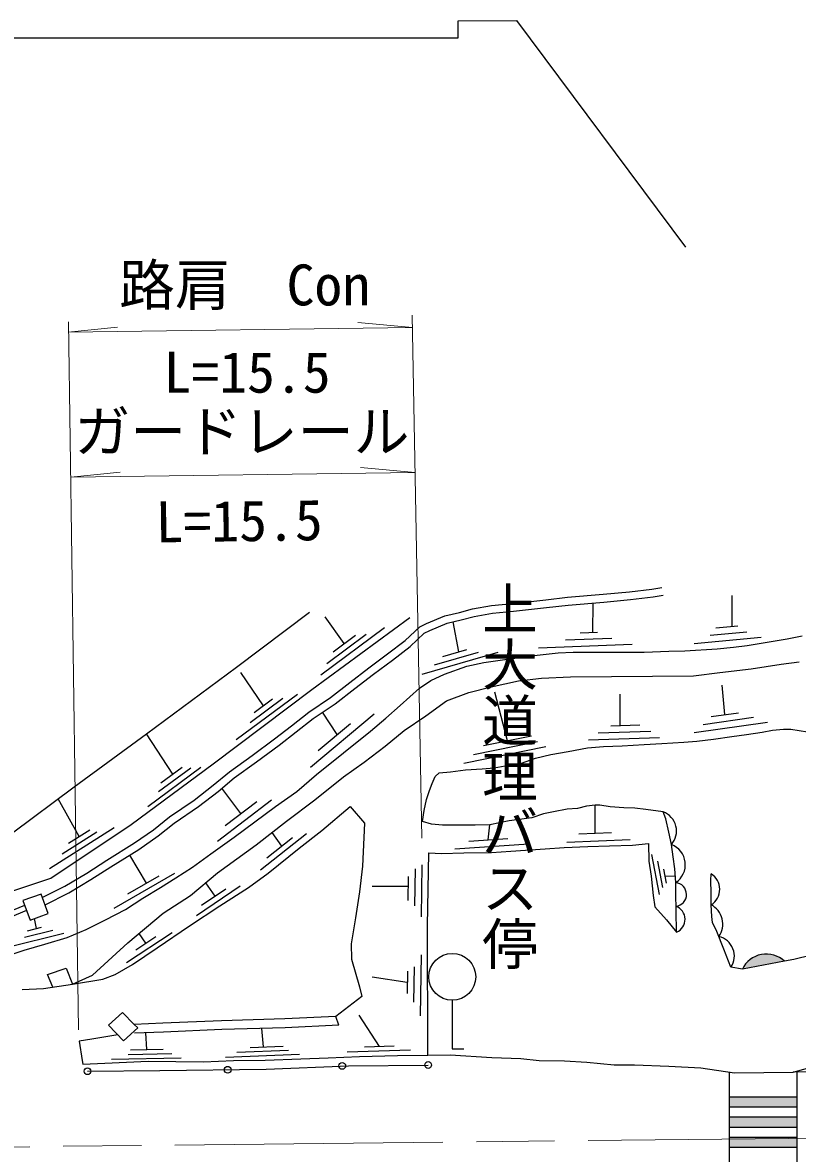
# Model space of a CAD drawing. Units: millimetres at full size, sheet at 1:1000; details may follow other scales. Extents: x 40000 to 680000, y 20000 to 380000.
# Drawn here: x 176227 to 210916, y 269593 to 320225 of the extents above; entities that cross this region are included whole.
import ezdxf
from ezdxf.enums import TextEntityAlignment as Align

# ---------------------------------------------------------------- set-up
doc = ezdxf.new("R2010")
doc.units = ezdxf.units.MM
doc.header["$LTSCALE"] = 1000
doc.linetypes.add('CHAIN', pattern=[18.5, 12, -1.5, 3.5, -1.5])
for name, color, linetype, lineweight in [('M-BGD', 7, 'Continuous', 25), ('M-BMK', 2, 'CHAIN', 13), ('M-STR-HTXT', 7, 'Continuous', 13), ('M-STR-STRC', 7, 'Continuous', 25)]:
    doc.layers.add(name, color=color, linetype=linetype, lineweight=lineweight)
doc.layers.add('M-BMK-HTXT', color=7, linetype='Continuous')
doc.styles.add('@ＭＳ ゴシック', font='')
doc.styles.add('ＭＳ ゴシック', font='')
doc.styles.get('@ＭＳ ゴシック').set_extended_font_data('@MS Gothic')
doc.styles.get('ＭＳ ゴシック').set_extended_font_data('MS Gothic')

msp = doc.modelspace()

# ---------------------------------------------------------------- hatches: boundary and pattern name
at = {"layer": 'M-BGD'}
msp.add_hatch(color=256, dxfattribs=at).paths.add_polyline_path([(210338, 278193, 0.51219), (208452, 277839)])
at = {"layer": 'M-STR-STRC'}
for points in [[(207861, 272124), (207861, 271674), (210894, 271674), (210894, 272124)], [(207861, 271224), (207861, 270774), (210894, 270774), (210894, 271224)], [(207861, 270324), (207861, 269874), (210894, 269874), (210894, 270324)]]:
    msp.add_hatch(color=256, dxfattribs=at).paths.add_polyline_path(points)

# ---------------------------------------------------------------- linework, layer by layer
at = {"layer": 'M-BGD'}
for p, q in [((162724, 319542), (195724, 319542)), ((201756, 292926), (201777, 294240)), ((207999, 293192), (207999, 294574)), ((190626, 292420), (189773, 293619)), ((195754, 292046), (195502, 293390)), ((207270, 293123), (208255, 293217)), ((189584, 291019), (192428, 293140)), ((189584, 291019), (192428, 293140)), ((189845, 291526), (191604, 292837)), ((190125, 292046), (191127, 292794)), ((200530, 292581), (202613, 292657)), ((201188, 292905), (201966, 292934)), ((206293, 292426), (209298, 292714)), ((207009, 292796), (208647, 292953)), ((195042, 291841), (196112, 292150)), ((199322, 292236), (203519, 292391)), ((194120, 291055), (197523, 292036)), ((194664, 291472), (196641, 292042)), ((187008, 289637), (186004, 291130)), ((185794, 288120), (188542, 290149)), ((197932, 288072), (197368, 290243)), ((202989, 288752), (202989, 290152)), ((207665, 289239), (207551, 290551)), ((186409, 288885), (187880, 289971)), ((186595, 289333), (187420, 289942)), ((189118, 286888), (191964, 289273)), ((190312, 288346), (189650, 289344)), ((206697, 288797), (208953, 289120)), ((207056, 289152), (208273, 289326)), ((189465, 287636), (190903, 288841)), ((202557, 288738), (203865, 288780)), ((206296, 288437), (209575, 288907)), ((182954, 286579), (181769, 288377)), ((196857, 287852), (199008, 288291)), ((201565, 288106), (204743, 288208)), ((201997, 288420), (204361, 288496)), ((195983, 287062), (199656, 287811)), ((196417, 287457), (199274, 288040)), ((181833, 285124), (184208, 286888)), ((182311, 285790), (183755, 286863)), ((182416, 286179), (183371, 286889)), ((186002, 284816), (185150, 285945)), ((178754, 283782), (177824, 285476)), ((184953, 283576), (187375, 285423)), ((185295, 284277), (186708, 285355)), ((201868, 283934), (201861, 285182)), ((177430, 282353), (180319, 284180)), ((178275, 283479), (179233, 284085)), ((197076, 283627), (197144, 284304)), ((177993, 283005), (179557, 283994)), ((186883, 282291), (188942, 283909)), ((187166, 282832), (188316, 283735)), ((187834, 283356), (187394, 283967)), ((196199, 283568), (197953, 283687)), ((200591, 283531), (203427, 283648)), ((201136, 283903), (202600, 283964)), ((195573, 283225), (198888, 283450)), ((181778, 281699), (181026, 282949)), ((204383, 282977), (204732, 281188)), ((204646, 282674), (204874, 281503)), ((180319, 280577), (183044, 282134)), ((180935, 281217), (182347, 282024)), ((193802, 282341), (193777, 280671)), ((194105, 282520), (194069, 280178)), ((204917, 282326), (205042, 281687)), ((204980, 282007), (205452, 282027)), ((184007, 280251), (185962, 281568)), ((184842, 281115), (184430, 281712)), ((193490, 281543), (191883, 281543)), ((193497, 281992), (193481, 280921)), ((184238, 280708), (185319, 281436)), ((176851, 279663), (176754, 280107)), ((176306, 279268), (177573, 279586)), ((176443, 279560), (177069, 279717)), ((175554, 278822), (178070, 279453)), ((180872, 278139), (182926, 279484)), ((181291, 278712), (182191, 279301)), ((181741, 279007), (181442, 279442)), ((194069, 278488), (194026, 275754)), ((193449, 277250), (191883, 277476)), ((193457, 277746), (193441, 276754)), ((193760, 277953), (193735, 276368)), ((195464, 276450), (195464, 274275)), ((190389, 275334), (190247, 275728)), ((192201, 274385), (191294, 275789)), ((181789, 274243), (181738, 274993)), ((187015, 274365), (186944, 275189)), ((180960, 274025), (182911, 274069)), ((181050, 274227), (182527, 274260)), ((185310, 273897), (188623, 274029)), ((185824, 274118), (188131, 274209)), ((186413, 274341), (187888, 274400)), ((190757, 274137), (193599, 274231)), ((191534, 274363), (192867, 274407)), ((195464, 274275), (195989, 274275)), ((180212, 273808), (183329, 273878))]:
    msp.add_line(p, q, dxfattribs=at)
for points in [[(195724, 319542), (195724, 320312), (198344, 320315), (205914, 310172)], [(153754, 295661), (157741, 286897), (160879, 280083), (162103, 278979), (163879, 278934), (169211, 279935), (173977, 280757), (177487, 281922), (181086, 284312), (184761, 287030), (189183, 290361), (193559, 293587)], [(157197, 294965), (163254, 281668), (168257, 282560), (170413, 282909), (174075, 283586), (175767, 283945), (178537, 286007), (181769, 288377), (185800, 291362), (189065, 293820)], [(177109, 281045), (178123, 281559), (179095, 282147), (179995, 282718), (181233, 283491), (182092, 284085), (182804, 284656), (183901, 285406), (184760, 286076), (185490, 286682), (186498, 287409), (187499, 288156), (188264, 288744), (189035, 289350), (190014, 290012), (190885, 290682), (191726, 291329), (192570, 291962), (193353, 292562), (194012, 293173), (194313, 293320), (195131, 293662), (195785, 293816), (196368, 293972), (197222, 294123), (198174, 294216), (199648, 294384), (200617, 294494), (202221, 294629), (203400, 294738), (204402, 294856), (204841, 294932)], [(177231, 280715), (178293, 281253), (179279, 281850), (180181, 282422), (181425, 283199), (182301, 283805), (183013, 284375), (184108, 285123), (184980, 285804), (185704, 286405), (186705, 287127), (187710, 287877), (188479, 288468), (189241, 289067), (190219, 289728), (191098, 290405), (191938, 291051), (192782, 291683), (193579, 292294), (194213, 292882), (194457, 293002), (195239, 293328), (195870, 293477), (196444, 293630), (197269, 293776), (198211, 293868), (199687, 294036), (200651, 294145), (202251, 294280), (203437, 294390), (204453, 294510), (204900, 294587)], [(175367, 278375), (176297, 278697), (177226, 278963), (178217, 279266), (179066, 279619), (179939, 280046), (180836, 280514), (181616, 281022), (182403, 281505), (183084, 281932), (183834, 282409), (184660, 283000), (185695, 283749), (187547, 285124), (188511, 285803), (189390, 286552), (191801, 288498), (192489, 289080), (193127, 289650), (194002, 290426), (194504, 290761), (195117, 291058), (196122, 291405), (196878, 291579), (197813, 291709), (198490, 291790), (199271, 291901), (200208, 292007), (200871, 292032), (201565, 292032), (202668, 292032), (204052, 292038), (205167, 292088), (205873, 292100), (207318, 292187), (208062, 292267), (208663, 292335), (209561, 292490), (210459, 292632), (211125, 292769)], [(176205, 276925), (177163, 276976), (178465, 277173), (179363, 277569), (180941, 279022), (182525, 280350), (183751, 281141), (184950, 282149), (186689, 283415), (188041, 284474), (189318, 285431), (190601, 286452), (191513, 287109), (192458, 287831), (193304, 288529), (194285, 289191), (195205, 289857), (196207, 290226), (197210, 290481), (198428, 290756), (199456, 290873), (200758, 290926), (206267, 290981), (207448, 291125), (208843, 291295), (210189, 291497), (210989, 291601)], [(194126, 284457), (194208, 284953), (194312, 285435), (194445, 285848), (194568, 286160), (194705, 286476), (194880, 286628), (195382, 286680), (196063, 286770), (196800, 286805), (197334, 286850), (197838, 286941), (198567, 287068), (199198, 287294), (199874, 287451), (200648, 287594), (201525, 287745), (202239, 287813), (203066, 287843), (204058, 287903), (204854, 287941), (205825, 288012), (206416, 288048), (207154, 288133), (207980, 288260), (208631, 288344), (209337, 288447), (209801, 288537), (210289, 288585), (210627, 288585), (211372, 288471)], [(178465, 277173), (179816, 277399), (180370, 277602), (181146, 278054), (182244, 278802), (183705, 279782), (185063, 280677), (186339, 281501), (187216, 282147), (188603, 283265), (189627, 284058), (190893, 285121), (191539, 284373), (191447, 282454), (191318, 281305), (191133, 280142), (190940, 278970), (190958, 278287), (191309, 277049), (191421, 276624), (190826, 276165), (190247, 275728), (187970, 275619), (185127, 275535), (182512, 275427), (181222, 275371)], [(194377, 273989), (194358, 279775), (194418, 283045), (194988, 283025), (195978, 283046), (197217, 283067), (198081, 283125), (199626, 283231), (200468, 283294), (201534, 283331), (202508, 283357), (203535, 283389), (204246, 283462), (204267, 282683), (204372, 282008), (204462, 281133), (204541, 280633), (205063, 280055), (205510, 279492), (205484, 280460), (205472, 281265), (205470, 281716), (205434, 282337), (205350, 282867), (205274, 283423), (205160, 283970), (205026, 284573), (204908, 284887), (204132, 284986), (203642, 285045), (203152, 285072), (202533, 285117), (202067, 285178), (201861, 285182), (201467, 285141), (201069, 285034), (200608, 285000), (199998, 284883), (199546, 284798), (199034, 284613), (198016, 284485), (197144, 284304), (196494, 284282), (195604, 284284), (195029, 284287), (194533, 284337), (194126, 284457)], [(211552, 278467), (210753, 278279), (210338, 278193), (208452, 277839), (207933, 277927), (207622, 278732), (207307, 279523), (207123, 279927), (207086, 280199), (207053, 280726), (207053, 281254), (207041, 281819), (207049, 282109)], [(176315, 280698), (175106, 280196)], [(176403, 280464), (175177, 279955)], [(177573, 277037), (177339, 277602), (178173, 277888), (178465, 277173)], [(190389, 275334), (187985, 275220), (185141, 275135), (182529, 275027), (181239, 274971)], [(180494, 274894), (179319, 274706), (178756, 274625), (178896, 273748), (178916, 273584), (179912, 273639), (181843, 273726), (184331, 273698), (185668, 273748), (187087, 273764), (188691, 273824), (189905, 273874), (191313, 273928), (193013, 273983), (194377, 273989), (195375, 274005), (197241, 273884), (198536, 273840), (199351, 273755), (200484, 273732), (201487, 273670), (202713, 273557), (203619, 273557), (205162, 273500), (206601, 273421), (208096, 273195), (210727, 273229), (212052, 273602)], [(271132, 274119), (270429, 274152), (268449, 274146), (265828, 274173), (263306, 274106), (260537, 274024), (256153, 273999), (251875, 273991), (246482, 273851), (243821, 273785), (240129, 273769), (236931, 273777), (233387, 273678), (229941, 273620), (226882, 273488), (222711, 273438), (220092, 273381), (217255, 273356), (213792, 273298), (210727, 273229)], [(179129, 273269), (182374, 273300), (187133, 273360), (190813, 273520), (194386, 273550)]]:
    msp.add_lwpolyline(points, dxfattribs=at)
for points in [[(176234, 280912), (176563, 280038), (177374, 280330), (177051, 281203)], [(180696, 275895), (181222, 275371), (181385, 275215), (180746, 274634), (180067, 275332)]]:
    msp.add_lwpolyline(points, close=True, dxfattribs=at)
for centre, radius in [((195464, 277500), 1050), ((179129, 273269), 150), ((185409, 273338), 150), ((190540, 273508), 150), ((194386, 273550), 150)]:
    msp.add_circle(centre, radius, dxfattribs=at)
for centre, radius, start, end in [((204592, 284030), 913, 318.3089, 69.7367), ((204931, 282519), 967, 303.8357, 69.2519), ((206637, 281416), 806, 301.0628, 59.2756), ((205421, 281186), 532, 276.4867, 84.7391), ((205259, 280069), 629, 293.4758, 69.3858), ((206599, 279862), 976, 324.7549, 62.2726), ((207212, 278436), 882, 324.7774, 77.9597), ((209522, 277337), 1182, 46.3877, 154.8728)]:
    msp.add_arc(centre, radius, start, end, dxfattribs=at)
at = {"layer": 'M-BMK'}
msp.add_lwpolyline([(164549, 269762), (265748, 270866), (300012, 271285)], dxfattribs=at)
at = {"layer": 'M-STR-HTXT'}
for p, q in [((178730, 275125), (178287, 306831)), ((193663, 307122), (194105, 283713)), ((193678, 306580), (191239, 306798)), ((193796, 300082), (191357, 300300))]:
    msp.add_line(p, q, dxfattribs=at)
for points in [[(193678, 306580), (178266, 306364), (180474, 306594)], [(193796, 300082), (178384, 299867), (180592, 300096)]]:
    msp.add_lwpolyline(points, dxfattribs=at)
at = {"layer": 'M-STR-STRC'}
for p, q in [((207861, 273231), (207861, 266244)), ((210894, 273233), (210894, 266294)), ((207861, 272124), (210894, 272124)), ((207861, 271674), (210894, 271674)), ((207861, 271674), (210894, 271674)), ((207861, 271224), (210894, 271224)), ((207861, 270774), (210894, 270774)), ((207861, 270324), (210894, 270324)), ((207861, 269874), (210894, 269874))]:
    msp.add_line(p, q, dxfattribs=at)

# ---------------------------------------------------------------- texts
at = {"layer": 'M-BMK-HTXT', "style": '@ＭＳ ゴシック'}
msp.add_text('上大道理バス停', height=1833, rotation=270, dxfattribs=at).set_placement((198016, 286500), align=Align.MIDDLE_CENTER)
at = {"layer": 'M-STR-HTXT', "style": 'ＭＳ ゴシック'}
for s, p in [('路肩\u3000Con', (186166, 308479)), ('L=15.5', (186278, 304571)), ('ガードレール', (186046, 301916))]:
    msp.add_text(s, height=1833, dxfattribs=at).set_placement(p, align=Align.MIDDLE_CENTER)
msp.add_text('L=15.5', height=1833, rotation=0.796, dxfattribs=at).set_placement((185919, 297917), align=Align.MIDDLE_CENTER)

doc.saveas('drawing.dxf')
